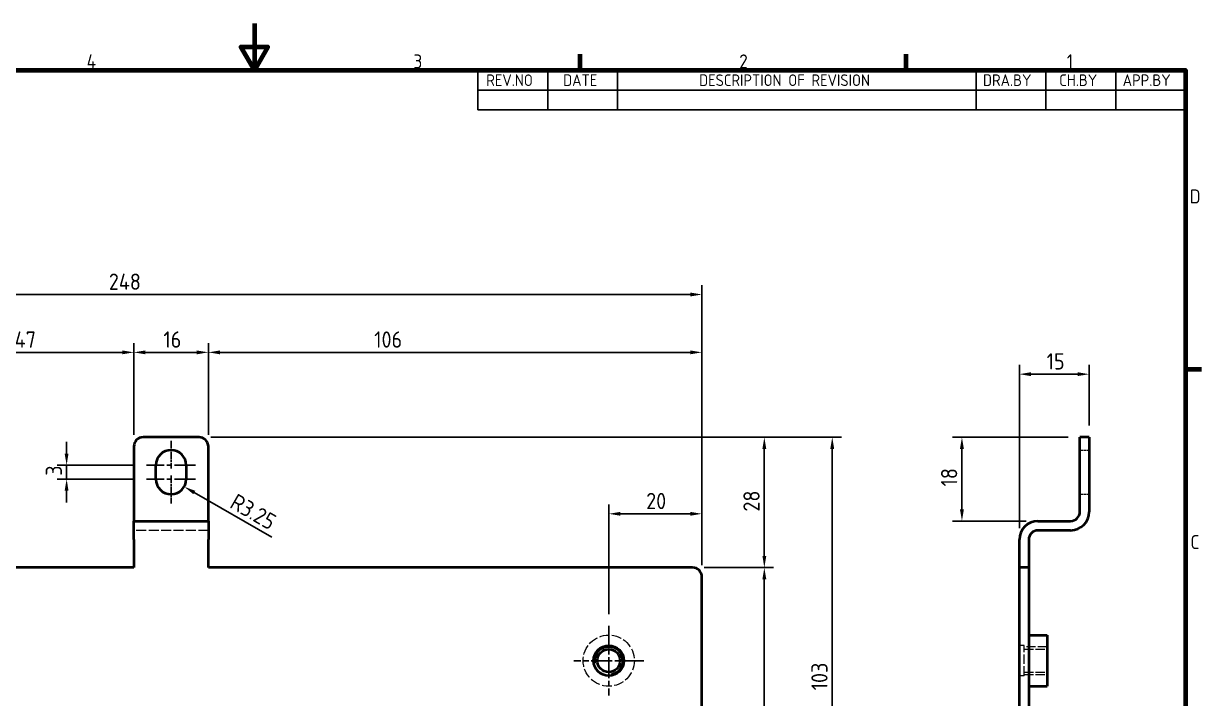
# Model space of a CAD drawing. Header units: millimetres. Extents: x 0 to 420, y 0 to 297.
# Drawn here: x 160.4 to 413.4, y 152 to 297 of the extents above; entities that cross this region are included whole.
import ezdxf

# ---------------------------------------------------------------- set-up
doc = ezdxf.new("R2010")
doc.units = ezdxf.units.MM
doc.linetypes.add('CHAIN', pattern=[0.3543, 0.2362, -0.0295, 0.0591, -0.0295])
doc.linetypes.add('DASHED', pattern=[0.2067, 0.1654, -0.0413])
doc.layers.get('0').update_dxf_attribs({"color": 3, "lineweight": 25})
for name, color, linetype, lineweight in [('가려진 것(ISO)', 2, 'DASHED', 18), ('가시적인 것(ISO)', 3, 'Continuous', 40), ('가시적인 좁은 것(ISO)', 3, 'Continuous', 35), ('경계(ISO)', 7, 'Continuous', 70), ('기호(ISO)', 5, 'Continuous', 25), ('중심 표식(ISO)', 1, 'Continuous', 25), ('치수(ISO)', 7, 'Continuous', 25)]:
    doc.layers.add(name, color=color, linetype=linetype, lineweight=lineweight)
doc.styles.add('ISO Proportiona M2B', font='isocp.shx')
doc.styles.add('문자 텍스트_M2B', font='isocp.shx')
doc.styles.add('치수 텍스트_PSTEK_POSCO', font='isocp.shx')
doc.dimstyles.new('치수_PSTEK_POSCO', dxfattribs={"dimtxt": 3.5, "dimasz": 2.5, "dimexe": 2, "dimexo": 2.5, "dimgap": 1, "dimtad": 1, "dimrnd": 1e-08, "dimdsep": 46, "dimtxsty": '치수 텍스트_PSTEK_POSCO', "dimcen": 0.09, "dimdle": 10, "dimclrd": 7, "dimclre": 7, "dimclrt": 2, "dimadec": 1, "dimazin": 2, "dimtfac": 1, "dimtmove": 0, "dimatfit": 3, "dimfxl": 0, "dimtolj": 1, "dimlwd": -1, "dimlwe": -1, "dimarcsym": 0})

# ---------------------------------------------------------------- blocks, each defined once
blk = doc.blocks.new('경계 Default Border')
at = {"layer": '경계(ISO)'}
for p, q in [((280, 287), (280, 290.4)), ((350, 287), (350, 290.4)), ((410, 222.75), (413.4, 222.75))]:
    blk.add_line(p, q, dxfattribs=at)
at = {"layer": '경계(ISO)', "flags": 128}
for points in [[(210, 297), (210, 287), (207.11, 292), (212.89, 292), (210, 287)], [(10, 10), (10, 287), (410, 287), (410, 10), (10, 10)]]:
    blk.add_lwpolyline(points, dxfattribs=at)
at = {"layer": '경계(ISO)', "color": 2, "char_height": 3, "attachment_point": 7, "style": '문자 텍스트_M2B'}
for s, insert in [('4', (173.97, 287.4)), ('3', (244.17, 287.37)), ('2', (314.13, 287.37)), ('1', (384.49, 287.4)), ('D', (410.88, 258.35)), ('C', (411.04, 184.1))]:
    blk.add_mtext(s, dxfattribs=dict(at, insert=insert))
blk = doc.blocks.new('리비전 내역')
at = {"layer": '기호(ISO)'}
for p, q in [((258, 287), (410, 287)), ((258, 287), (258, 282.72)), ((273, 287), (273, 282.72)), ((288, 287), (288, 282.72)), ((365, 287), (365, 282.72)), ((380, 287), (380, 282.72)), ((395, 287), (395, 282.72)), ((410, 287), (410, 282.72)), ((258, 282.72), (410, 282.72)), ((258, 282.72), (258, 278.44)), ((273, 282.72), (273, 278.44)), ((288, 282.72), (288, 278.44)), ((365, 282.72), (365, 278.44)), ((380, 282.72), (380, 278.44)), ((395, 282.72), (395, 278.44)), ((410, 282.72), (410, 278.44)), ((258, 278.44), (410, 278.44))]:
    blk.add_line(p, q, dxfattribs=at)
at = {"layer": '기호(ISO)', "color": 2, "char_height": 2.5, "attachment_point": 7, "style": 'ISO Proportiona M2B'}
for s, insert in [('REV.NO', (259.79, 283.58)), ('DATE', (276.31, 283.58)), ('DESCRIPTION OF REVISION', (305.51, 283.58)), ('DRA.BY', (366.48, 283.58)), ('CH.BY', (382.86, 283.58)), ('APP.BY', (396.48, 283.58))]:
    blk.add_mtext(s, dxfattribs=dict(at, insert=insert))
blk = doc.blocks.new('*D25')
at = {"layer": 'Defpoints', "color": 0, "transparency": 16777216}
for p in [(184.11, 226.36), (137.11, 206.12), (184.11, 206.12)]:
    blk.add_point(p, dxfattribs=at)
at = {"layer": '치수(ISO)', "color": 7, "transparency": 16777216}
for p, q in [((137.11, 208.62), (137.11, 228.36)), ((184.11, 208.62), (184.11, 228.36)), ((139.61, 226.36), (181.61, 226.36))]:
    blk.add_line(p, q, dxfattribs=at)
for points in [[(139.61, 226.77), (139.61, 225.94), (137.11, 226.36)], [(181.61, 226.77), (181.61, 225.94), (184.11, 226.36)]]:
    blk.add_solid(points, dxfattribs=at)
at = {"layer": '치수(ISO)', "color": 2, "transparency": 16777216, "insert": (158.52, 229.11), "char_height": 3.5, "attachment_point": 4, "style": '치수 텍스트_PSTEK_POSCO'}
blk.add_mtext('\\A1;47', dxfattribs=at)
blk = doc.blocks.new('*D26')
at = {"layer": 'Defpoints', "color": 0, "transparency": 16777216}
for p in [(200.11, 226.36), (184.11, 206.12), (200.11, 206.12)]:
    blk.add_point(p, dxfattribs=at)
at = {"layer": '치수(ISO)', "color": 7, "transparency": 16777216}
for p, q in [((184.11, 208.62), (184.11, 228.36)), ((200.11, 208.62), (200.11, 228.36)), ((186.61, 226.36), (197.61, 226.36))]:
    blk.add_line(p, q, dxfattribs=at)
for points in [[(186.61, 226.77), (186.61, 225.94), (184.11, 226.36)], [(197.61, 226.77), (197.61, 225.94), (200.11, 226.36)]]:
    blk.add_solid(points, dxfattribs=at)
at = {"layer": '치수(ISO)', "color": 2, "transparency": 16777216, "insert": (190.46, 229.11), "char_height": 3.5, "attachment_point": 4, "style": '치수 텍스트_PSTEK_POSCO'}
blk.add_mtext('\\A1;16', dxfattribs=at)
blk = doc.blocks.new('*D27')
at = {"layer": 'Defpoints', "color": 0, "transparency": 16777216}
for p in [(306.11, 226.36), (200.11, 206.12), (306.11, 178.12)]:
    blk.add_point(p, dxfattribs=at)
at = {"layer": '치수(ISO)', "color": 7, "transparency": 16777216}
for p, q in [((200.11, 208.62), (200.11, 228.36)), ((306.11, 180.62), (306.11, 228.36)), ((202.61, 226.36), (303.61, 226.36))]:
    blk.add_line(p, q, dxfattribs=at)
for points in [[(202.61, 226.77), (202.61, 225.94), (200.11, 226.36)], [(303.61, 226.77), (303.61, 225.94), (306.11, 226.36)]]:
    blk.add_solid(points, dxfattribs=at)
at = {"layer": '치수(ISO)', "color": 2, "transparency": 16777216, "insert": (235.73, 229.11), "char_height": 3.5, "attachment_point": 4, "style": '치수 텍스트_PSTEK_POSCO'}
blk.add_mtext('\\A1;106', dxfattribs=at)
blk = doc.blocks.new('*D31')
at = {"layer": 'Defpoints', "color": 0, "transparency": 16777216}
for p in [(198.11, 208.12), (304.11, 180.12), (319.52, 180.12)]:
    blk.add_point(p, dxfattribs=at)
at = {"layer": '치수(ISO)', "color": 7, "transparency": 16777216}
for p, q in [((200.61, 208.12), (321.52, 208.12)), ((319.52, 205.62), (319.52, 182.62)), ((306.61, 180.12), (321.52, 180.12))]:
    blk.add_line(p, q, dxfattribs=at)
for points in [[(319.11, 205.62), (319.94, 205.62), (319.52, 208.12)], [(319.11, 182.62), (319.94, 182.62), (319.52, 180.12)]]:
    blk.add_solid(points, dxfattribs=at)
at = {"layer": '치수(ISO)', "color": 2, "transparency": 16777216, "insert": (316.77, 192.15), "char_height": 3.5, "attachment_point": 4, "rotation": 90, "style": '치수 텍스트_PSTEK_POSCO'}
blk.add_mtext('\\A1;28', dxfattribs=at)
blk = doc.blocks.new('*D32')
at = {"layer": 'Defpoints', "color": 0, "transparency": 16777216}
for p in [(304.11, 180.12), (304.11, 105.12), (319.52, 105.12)]:
    blk.add_point(p, dxfattribs=at)
at = {"layer": '치수(ISO)', "color": 7, "transparency": 16777216}
for p, q in [((306.61, 180.12), (321.52, 180.12)), ((319.52, 177.62), (319.52, 107.62)), ((306.61, 105.12), (321.52, 105.12))]:
    blk.add_line(p, q, dxfattribs=at)
for points in [[(319.11, 177.62), (319.94, 177.62), (319.52, 180.12)], [(319.11, 107.62), (319.94, 107.62), (319.52, 105.12)]]:
    blk.add_solid(points, dxfattribs=at)
at = {"layer": '치수(ISO)', "color": 2, "transparency": 16777216, "insert": (316.77, 140.62), "char_height": 3.5, "attachment_point": 4, "rotation": 90, "style": '치수 텍스트_PSTEK_POSCO'}
blk.add_mtext('\\A1;75', dxfattribs=at)
blk = doc.blocks.new('*D35')
at = {"layer": 'Defpoints', "color": 0, "transparency": 16777216}
for p in [(306.11, 191.67), (306.11, 178.12), (286.11, 167.62)]:
    blk.add_point(p, dxfattribs=at)
at = {"layer": '치수(ISO)', "color": 7, "transparency": 16777216}
for p, q in [((286.11, 170.12), (286.11, 193.67)), ((306.11, 180.62), (306.11, 193.67)), ((288.61, 191.67), (303.61, 191.67))]:
    blk.add_line(p, q, dxfattribs=at)
for points in [[(288.61, 192.09), (288.61, 191.26), (286.11, 191.67)], [(303.61, 192.09), (303.61, 191.26), (306.11, 191.67)]]:
    blk.add_solid(points, dxfattribs=at)
at = {"layer": '치수(ISO)', "color": 2, "transparency": 16777216, "insert": (294.14, 194.42), "char_height": 3.5, "attachment_point": 4, "style": '치수 텍스트_PSTEK_POSCO'}
blk.add_mtext('\\A1;20', dxfattribs=at)
blk = doc.blocks.new('*D36')
at = {"layer": 'Defpoints', "color": 0, "transparency": 16777216}
for p in [(306.11, 238.79), (58.11, 206.12), (306.11, 178.12)]:
    blk.add_point(p, dxfattribs=at)
at = {"layer": '치수(ISO)', "color": 7, "transparency": 16777216}
for p, q in [((58.11, 208.62), (58.11, 240.79)), ((306.11, 180.62), (306.11, 240.79)), ((60.61, 238.79), (303.61, 238.79))]:
    blk.add_line(p, q, dxfattribs=at)
for points in [[(60.61, 239.21), (60.61, 238.37), (58.11, 238.79)], [(303.61, 239.21), (303.61, 238.37), (306.11, 238.79)]]:
    blk.add_solid(points, dxfattribs=at)
at = {"layer": '치수(ISO)', "color": 2, "transparency": 16777216, "insert": (178.74, 241.54), "char_height": 3.5, "attachment_point": 4, "style": '치수 텍스트_PSTEK_POSCO'}
blk.add_mtext('\\A1;248', dxfattribs=at)
blk = doc.blocks.new('*D37')
at = {"layer": 'Defpoints', "color": 0, "transparency": 16777216}
for p in [(198.11, 208.12), (304.11, 105.12), (334.11, 105.12)]:
    blk.add_point(p, dxfattribs=at)
at = {"layer": '치수(ISO)', "color": 7, "transparency": 16777216}
for p, q in [((200.61, 208.12), (336.11, 208.12)), ((334.11, 205.62), (334.11, 107.62)), ((306.61, 105.12), (336.11, 105.12))]:
    blk.add_line(p, q, dxfattribs=at)
for points in [[(333.69, 205.62), (334.52, 205.62), (334.11, 208.12)], [(333.69, 107.62), (334.52, 107.62), (334.11, 105.12)]]:
    blk.add_solid(points, dxfattribs=at)
at = {"layer": '치수(ISO)', "color": 2, "transparency": 16777216, "insert": (331.36, 153.75), "char_height": 3.5, "attachment_point": 4, "rotation": 90, "style": '치수 텍스트_PSTEK_POSCO'}
blk.add_mtext('\\A1;103', dxfattribs=at)
blk = doc.blocks.new('*D38')
at = {"layer": 'Defpoints', "color": 0, "transparency": 16777216}
for p in [(389.29, 221.67), (389.29, 208.12), (374.29, 186.12)]:
    blk.add_point(p, dxfattribs=at)
at = {"layer": '치수(ISO)', "color": 7, "transparency": 16777216}
for p, q in [((374.29, 188.62), (374.29, 223.67)), ((389.29, 210.62), (389.29, 223.67)), ((376.79, 221.67), (386.79, 221.67))]:
    blk.add_line(p, q, dxfattribs=at)
for points in [[(376.79, 222.09), (376.79, 221.26), (374.29, 221.67)], [(386.79, 222.09), (386.79, 221.26), (389.29, 221.67)]]:
    blk.add_solid(points, dxfattribs=at)
at = {"layer": '치수(ISO)', "color": 2, "transparency": 16777216, "insert": (380.15, 224.42), "char_height": 3.5, "attachment_point": 4, "style": '치수 텍스트_PSTEK_POSCO'}
blk.add_mtext('\\A1;15', dxfattribs=at)
blk = doc.blocks.new('*D40')
at = {"layer": 'Defpoints', "color": 0, "transparency": 16777216}
for p in [(192.11, 199.12), (194.92, 197.5)]:
    blk.add_point(p, dxfattribs=at)
at = {"layer": '치수(ISO)', "color": 7, "transparency": 16777216}
blk.add_line((213.76, 186.62), (197.09, 196.25), dxfattribs=at)
blk.add_solid([(197.3, 196.61), (196.88, 195.89), (194.92, 197.5)], dxfattribs=at)
at = {"layer": '치수(ISO)', "color": 2, "transparency": 16777216, "insert": (205.36, 194.65), "char_height": 3.5, "attachment_point": 4, "rotation": 330, "style": '치수 텍스트_PSTEK_POSCO'}
blk.add_mtext('\\A1;R3.25', dxfattribs=at)
blk = doc.blocks.new('*D45')
at = {"layer": 'Defpoints', "color": 0, "transparency": 16777216}
for p in [(361.96, 208.12), (387.29, 208.12), (378.29, 190.12)]:
    blk.add_point(p, dxfattribs=at)
at = {"layer": '치수(ISO)', "color": 7, "transparency": 16777216}
for p, q in [((384.79, 208.12), (359.96, 208.12)), ((361.96, 192.62), (361.96, 205.62)), ((375.79, 190.12), (359.96, 190.12))]:
    blk.add_line(p, q, dxfattribs=at)
for points in [[(361.54, 205.62), (362.38, 205.62), (361.96, 208.12)], [(361.54, 192.62), (362.38, 192.62), (361.96, 190.12)]]:
    blk.add_solid(points, dxfattribs=at)
at = {"layer": '치수(ISO)', "color": 2, "transparency": 16777216, "insert": (359.21, 197.55), "char_height": 3.5, "attachment_point": 4, "rotation": 90, "style": '치수 텍스트_PSTEK_POSCO'}
blk.add_mtext('\\A1;18', dxfattribs=at)
blk = doc.blocks.new('*D49')
at = {"layer": 'Defpoints', "color": 0, "transparency": 16777216}
for p in [(169.67, 202.12), (186.86, 202.12), (186.86, 199.12)]:
    blk.add_point(p, dxfattribs=at)
at = {"layer": '치수(ISO)', "color": 7, "transparency": 16777216}
for p, q in [((169.67, 204.62), (169.67, 207.12)), ((184.36, 202.12), (167.67, 202.12)), ((169.67, 199.12), (169.67, 202.12)), ((184.36, 199.12), (167.67, 199.12)), ((169.67, 196.62), (169.67, 194.12))]:
    blk.add_line(p, q, dxfattribs=at)
for points in [[(169.25, 204.62), (170.08, 204.62), (169.67, 202.12)], [(169.25, 196.62), (170.08, 196.62), (169.67, 199.12)]]:
    blk.add_solid(points, dxfattribs=at)
at = {"layer": '치수(ISO)', "color": 2, "transparency": 16777216, "insert": (166.92, 199.85), "char_height": 3.5, "attachment_point": 4, "rotation": 90, "style": '치수 텍스트_PSTEK_POSCO'}
blk.add_mtext('\\A1;3', dxfattribs=at)

msp = doc.modelspace()

# ---------------------------------------------------------------- linework, layer by layer
at = {"layer": '가려진 것(ISO)', "ltscale": 3.809293}
for p, q in [((387.295, 205.371), (389.295, 205.371)), ((387.295, 195.871), (389.295, 195.871))]:
    msp.add_line(p, q, dxfattribs=at)
at = {"layer": '가려진 것(ISO)', "ltscale": 12.901145}
msp.add_line((200.108, 188.121), (184.108, 188.121), dxfattribs=at)
at = {"layer": '가려진 것(ISO)', "ltscale": 1.904597}
for p, q in [((375.295, 163.371), (374.295, 163.371)), ((375.295, 156.871), (374.295, 156.871))]:
    msp.add_line(p, q, dxfattribs=at)
at = {"layer": '가려진 것(ISO)', "ltscale": 12.349028}
msp.add_line((375.295, 156.871), (375.295, 163.371), dxfattribs=at)
at = {"layer": '가려진 것(ISO)', "ltscale": 12.094824}
for p, q in [((380.295, 163.121), (375.295, 163.121)), ((375.295, 162.579), (380.295, 162.579)), ((375.295, 157.662), (380.295, 157.662)), ((375.295, 157.121), (380.295, 157.121))]:
    msp.add_line(p, q, dxfattribs=at)
at = {"layer": '가려진 것(ISO)', "ltscale": 12.860526}
msp.add_circle((286.108, 160.121), 5.5, dxfattribs=at)
at = {"layer": '가시적인 것(ISO)'}
for p, q in [((198.108, 208.121), (186.108, 208.121)), ((389.295, 208.121), (387.295, 208.121)), ((387.295, 206.121), (387.295, 208.121)), ((389.295, 208.121), (389.295, 206.121)), ((184.108, 206.121), (184.108, 192.121)), ((200.108, 192.121), (200.108, 206.121)), ((387.295, 192.121), (387.295, 206.121)), ((389.295, 206.121), (389.295, 192.121)), ((188.858, 199.121), (188.858, 202.121)), ((195.358, 202.121), (195.358, 199.121)), ((184.108, 192.121), (184.108, 190.121)), ((184.108, 186.121), (184.108, 190.121)), ((184.108, 190.121), (200.108, 190.121)), ((200.108, 190.121), (200.108, 192.121)), ((200.108, 190.121), (200.108, 186.121)), ((378.295, 190.121), (385.295, 190.121)), ((385.295, 188.121), (378.295, 188.121)), ((184.108, 186.121), (184.108, 180.121)), ((200.108, 180.121), (200.108, 186.121)), ((374.295, 180.121), (374.295, 186.121)), ((376.295, 186.121), (376.295, 180.121)), ((184.108, 180.121), (137.108, 180.121)), ((304.108, 180.121), (200.108, 180.121)), ((374.295, 178.121), (374.295, 180.121)), ((376.295, 180.121), (374.295, 180.121)), ((376.295, 180.121), (376.295, 178.121)), ((306.108, 107.121), (306.108, 178.121)), ((374.295, 107.121), (374.295, 178.121)), ((376.295, 178.121), (376.295, 107.121)), ((376.295, 165.621), (380.295, 165.621)), ((380.295, 165.621), (380.295, 154.621)), ((376.295, 154.621), (380.295, 154.621))]:
    msp.add_line(p, q, dxfattribs=at)
for radius in [3.25, 2.458]:
    msp.add_circle((286.108, 160.121), radius, dxfattribs=at)
for centre, radius, start, end in [((186.108, 206.121), 2, 90, 180), ((198.108, 206.121), 2, 0, 90), ((192.108, 202.121), 3.25, 0, 180), ((192.108, 199.121), 3.25, 180, 0), ((378.295, 186.121), 4, 90, 180), ((385.295, 192.121), 2, 270, 0), ((385.295, 192.121), 4, 270, 0), ((378.295, 186.121), 2, 90, 180), ((304.108, 178.121), 2, 0, 90)]:
    msp.add_arc(centre, radius, start, end, dxfattribs=at)
at = {"layer": '가시적인 좁은 것(ISO)'}
msp.add_arc((286.108, 160.121), 3, 280, 190, dxfattribs=at)
at = {"layer": '중심 표식(ISO)', "linetype": 'CHAIN', "ltscale": 6.667144}
for p, q in [((192.108, 207.371), (192.108, 201.371)), ((192.108, 199.871), (192.108, 193.871))]:
    msp.add_line(p, q, dxfattribs=at)
at = {"layer": '중심 표식(ISO)', "linetype": 'CHAIN', "ltscale": 19.051651}
for p, q in [((197.358, 202.121), (186.858, 202.121)), ((197.358, 199.121), (186.858, 199.121)), ((286.108, 167.621), (286.108, 152.621)), ((293.608, 160.121), (278.608, 160.121))]:
    msp.add_line(p, q, dxfattribs=at)

# ---------------------------------------------------------------- block references
msp.add_blockref('경계 Default Border', (0, 0))
at = {"layer": '기호(ISO)'}
msp.add_blockref('리비전 내역', (0, 0), dxfattribs=at)

# ---------------------------------------------------------------- dimensions: what is measured, and where the dimension line sits
at = {"layer": '치수(ISO)', "color": 7}
for base, p1, p2, angle, override, picture, middle in [((306.108, 238.789), (58.108, 206.121), (306.108, 178.121), 180, {"dimdec": 2, "dimtp": 0, "dimtm": 0, "dimtdec": 2, "dimtofl": 0, "dimatfit": 1}, '*D36', (182.108, 238.789)), ((184.108, 226.356), (137.108, 206.121), (184.108, 206.121), 180, {"dimdec": 2, "dimtp": 0, "dimtm": 0, "dimtdec": 2, "dimtofl": 0, "dimatfit": 1}, '*D25', (160.618, 226.356)), ((200.108, 226.356), (184.108, 206.121), (200.108, 206.121), 180, {"dimdec": 2, "dimtp": 0, "dimtm": 0, "dimtdec": 2, "dimtofl": 0, "dimatfit": 1}, '*D26', (192.118, 226.356)), ((306.108, 226.356), (200.108, 206.121), (306.108, 178.121), 180, {"dimdec": 2, "dimtp": 0, "dimtm": 0, "dimtdec": 2, "dimtofl": 0, "dimatfit": 1}, '*D27', (238.618, 226.356)), ((389.295, 221.673), (374.295, 186.121), (389.295, 208.121), 180, {"dimdec": 2, "dimtp": 0, "dimtm": 0, "dimtdec": 2, "dimtofl": 0, "dimatfit": 1}, '*D38', (381.795, 221.673)), ((319.524, 180.121), (198.108, 208.121), (304.108, 180.121), 90, {"dimdec": 2, "dimtp": 0, "dimtm": 0, "dimtdec": 2, "dimtofl": 0, "dimatfit": 1}, '*D31', (319.524, 194.121)), ((334.108, 105.121), (198.108, 208.121), (304.108, 105.121), 90, {"dimdec": 2, "dimtp": 0, "dimtm": 0, "dimtdec": 2, "dimtofl": 0, "dimatfit": 1}, '*D37', (334.108, 156.621)), ((361.961, 208.121), (378.295, 190.121), (387.295, 208.121), 270, {"dimdec": 2, "dimtp": 0, "dimtm": 0, "dimtdec": 2, "dimtofl": 0, "dimatfit": 1}, '*D45', (361.961, 199.121)), ((169.668, 202.121), (186.858, 199.121), (186.858, 202.121), 90, {"dimdec": 2, "dimtp": 0, "dimtm": 0, "dimtdec": 2, "dimtofl": 1, "dimatfit": 1}, '*D49', (169.668, 200.621)), ((306.108, 191.674), (286.108, 167.621), (306.108, 178.121), 180, {"dimdec": 2, "dimtp": 0, "dimtm": 0, "dimtdec": 2, "dimtofl": 0, "dimatfit": 1}, '*D35', (296.108, 191.674)), ((319.524, 105.121), (304.108, 180.121), (304.108, 105.121), 90, {"dimdec": 2, "dimtp": 0, "dimtm": 0, "dimtdec": 2, "dimtofl": 0, "dimatfit": 1}, '*D32', (319.524, 142.621))]:
    dim = msp.add_linear_dim(base=base, p1=p1, p2=p2, angle=angle, dimstyle='치수_PSTEK_POSCO', override=override, dxfattribs=at)
    dim.commit()
    dim.dimension.update_dxf_attribs({"geometry": picture, "text_midpoint": middle, "dimtype": 160})
dim = msp.add_radius_dim(center=(192.108, 199.121), mpoint=(194.923, 197.496), dimstyle='치수_PSTEK_POSCO', override={"dimdec": 2, "dimcen": 0, "dimtp": 0, "dimtm": 0, "dimtdec": 2, "dimtofl": 0}, dxfattribs=at)
dim.commit()
dim.dimension.update_dxf_attribs({"geometry": '*D40', "text_midpoint": (208.438, 189.693), "dimtype": 164})

doc.saveas('drawing.dxf')
